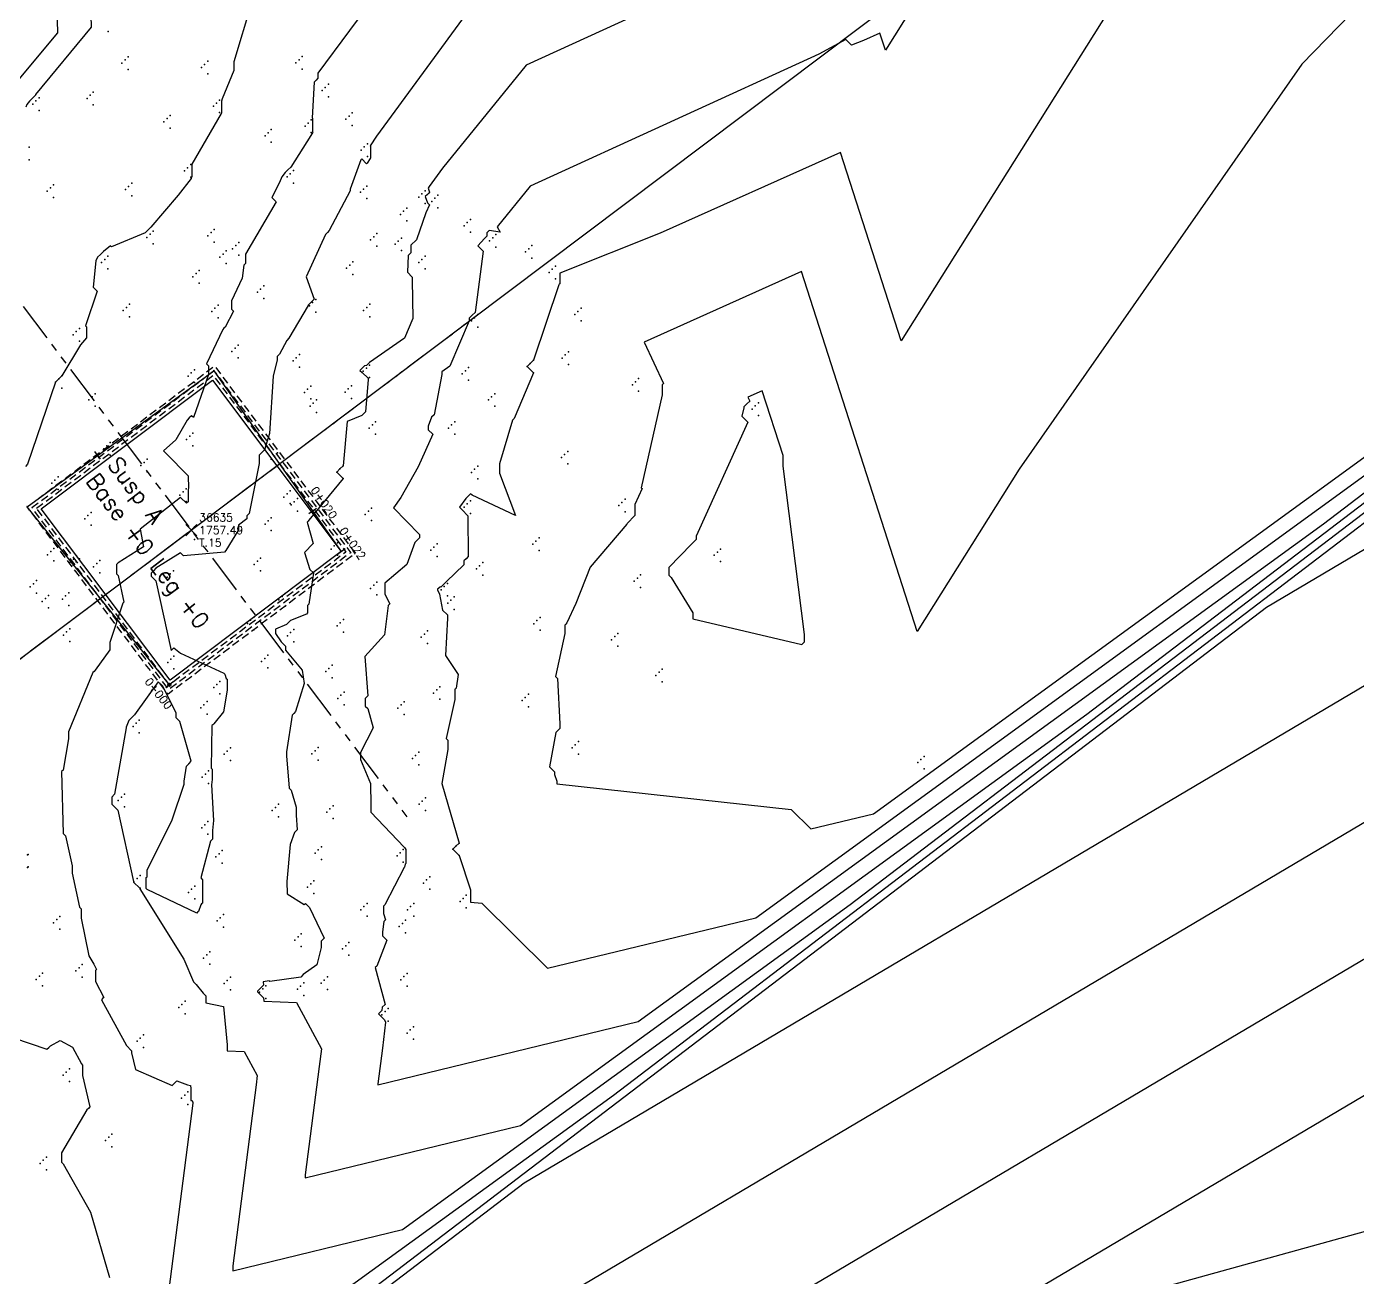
# Model space of a CAD drawing. Header units: metres. Extents: x 419582 to 423558, y 4805372 to 4807539.
# Drawn here: x 422726.98 to 422769.22, y 4807176.81 to 4807216.51 of the extents above; entities that cross this region are included whole.
import ezdxf

# ---------------------------------------------------------------- set-up
doc = ezdxf.new("R2010")
doc.units = ezdxf.units.M
doc.linetypes.add('HIDDEN', pattern=[0.375, 0.25, -0.125])
doc.linetypes.add('PHANTOM', pattern=[2.5, 1.25, -0.25, 0.25, -0.25, 0.25, -0.25])
for name, color, linetype in [('_pieds', 253, 'HIDDEN'), ('C-ROAD-CNTR-N', 92, 'Continuous'), ('C-ROAD-STAN', 11, 'Continuous'), ('C-ROAD-STAN-MAJR', 11, 'Continuous'), ('C-ROAD-STAN-MINR', 11, 'Continuous'), ('C-TINN', 4, 'Continuous'), ('C-TINN-BNDY', 110, 'Continuous'), ('C-TOPO-MAJR', 9, 'Continuous'), ('C-TOPO-MINR', 8, 'Continuous'), ('LS', 7, 'Continuous'), ('V-NODE', 1, 'Continuous'), ('V-NODE-TEXT', 11, 'Continuous')]:
    doc.layers.add(name, color=color, linetype=linetype)
doc.styles.get("Standard").update_dxf_attribs({"font": 'simplex.shx'})

# ---------------------------------------------------------------- blocks, each defined once
blk = doc.blocks.new('Susp A +0 +0')
at = {"linetype": 'PHANTOM', "flags": 128}
for points in [[(0, -11.38231219537556), (0, 11.38231219444424)], [(-11.38231219508452, 0), (11.38231219508452, 0)]]:
    blk.add_lwpolyline(points, dxfattribs=at)
at = {"flags": 128}
blk.add_lwpolyline([(-3.399999999965075, -3.400000000372529), (-3.399999999965075, 3.399999999441206), (3.400000000023283, 3.399999999441206), (3.400000000023283, -3.400000000372529)], close=True, dxfattribs=at)
at = {"layer": 'LS', "insert": (-3.273187459330074, -0.3826382020488381), "char_height": 0.5157699281218149, "width": 9.13591657892082, "attachment_point": 1}
blk.add_mtext('Susp A\\PBase +0 Leg +0', dxfattribs=at)
blk = doc.blocks.new('*U67')
at = {"color": 0, "linetype": 'ByBlock', "lineweight": -2, "transparency": 16777216}
for p, q in [((-0.7071067811865476, -0.7071067811865476), (0.7071067811865476, 0.7071067811865476)), ((-0.7071067811865476, 0.7071067811865476), (0.7071067811865476, -0.7071067811865476))]:
    blk.add_line(p, q, dxfattribs=at)
blk = doc.blocks.new('AeccTickTriangle')
at = {"color": 0, "linetype": 'ByBlock', "lineweight": -2}
blk.add_lwpolyline([(3.05311331771918e-16, 0.6666666666666667), (-0.5773502691896256, -0.333333333333333), (0.5773502691896257, -0.3333333333333335)], close=True, dxfattribs=at)
at = {"color": 0, "linetype": 'ByBlock', "lineweight": -2, "const_width": 0.0625}
blk.add_lwpolyline([(-0.03125, 0, 1), (0.03125, 0, 1)], format="xyb", close=True, dxfattribs=at)
blk = doc.blocks.new('AeccTickLine')
blk.add_line((0, -0.5), (0, 0.5))

msp = doc.modelspace()

# ---------------------------------------------------------------- linework, layer by layer
at = {"color": 31, "lineweight": 30, "true_color": 0xffbd7a, "elevation": 1718.013}
msp.add_lwpolyline([(423449.834, 4807399.592), (423130.593, 4807500.114), (421950.92, 4806612.998), (421795.045, 4806430.988), (421305.015, 4806147.038), (421305.015, 4806147.038), (420630.083, 4805770.97), (419765.157, 4805549.54), (419617.356, 4805580.088)], dxfattribs=at)
at = {"layer": '_pieds', "elevation": 1757.49, "flags": 128}
for points in [[(422727.0022437987, 4807201.267165495), (422732.9471654926, 4807205.737756203), (422737.417756202, 4807199.792834506), (422731.4728345082, 4807195.322243799)], [(422727.1512070769, 4807201.246079525), (422732.9260795231, 4807205.588792925), (422737.2687929239, 4807199.813920476), (422731.4939204777, 4807195.471207078)], [(422727.300170355, 4807201.224993555), (422732.9049935536, 4807205.439829647), (422737.1198296458, 4807199.835006447), (422731.5150064472, 4807195.620170356)]]:
    msp.add_lwpolyline(points, close=True, dxfattribs=at)
at = {"layer": 'C-ROAD-CNTR-N', "color": 92, "linetype": 'Continuous', "lineweight": -3, "flags": 128}
msp.add_lwpolyline([(422731.5150064472, 4807195.620170356), (422727.0022437987, 4807201.267165495), (422732.9260795231, 4807205.588792925), (422736.9708663677, 4807199.856092417)], dxfattribs=at)
at = {"layer": 'C-ROAD-STAN', "color": 11, "linetype": 'Continuous', "lineweight": -3}
msp.add_circle((422731.5150064472, 4807195.620170356), 0.05, dxfattribs=at)
at = {"layer": 'C-TINN', "color": 4, "linetype": 'Continuous', "lineweight": -3}
for p in [(422729.57, 4807216.35, 1755.32), (422730.01, 4807215.35, 1755.43), (422730.11, 4807215.45, 1755.43), (422730.21, 4807215.55, 1755.43), (422732.63, 4807215.31, 1755.75), (422732.73, 4807215.41, 1755.75), (422735.53, 4807215.36, 1756.59), (422735.63, 4807215.46, 1756.59), (422735.73, 4807215.56, 1756.59), (422730.21, 4807215.15, 1755.43), (422732.53, 4807215.21, 1755.75), (422732.73, 4807215.01, 1755.75), (422735.73, 4807215.16, 1756.59), (422736.36, 4807214.48, 1757.27), (422736.46, 4807214.58, 1757.27), (422736.56, 4807214.68, 1757.27), (422727.18, 4807214.05, 1755.23), (422727.28, 4807214.15, 1755.23), (422727.38, 4807214.25, 1755.23), (422728.9, 4807214.23, 1755.49), (422729, 4807214.33, 1755.49), (422729.1, 4807214.43, 1755.49), (422733.01, 4807214.08, 1755.98), (422733.11, 4807214.18, 1755.98), (422736.56, 4807214.28, 1757.27), (422727.38, 4807213.85, 1755.23), (422729.1, 4807214.03, 1755.49), (422731.54, 4807213.69, 1755.86), (422732.91, 4807213.98, 1755.98), (422733.11, 4807213.78, 1755.98), (422737.22, 4807213.67, 1757.54), (422737.32, 4807213.77, 1757.54), (422731.34, 4807213.49, 1755.86), (422731.44, 4807213.59, 1755.86), (422731.54, 4807213.29, 1755.86), (422734.75, 4807213.24, 1756.57), (422735.82, 4807213.35, 1756.98), (422735.92, 4807213.45, 1756.98), (422736.02, 4807213.55, 1756.98), (422737.12, 4807213.57, 1757.54), (422737.32, 4807213.37, 1757.54), (422734.55, 4807213.04, 1756.57), (422734.65, 4807213.14, 1756.57), (422734.75, 4807212.84, 1756.57), (422736.02, 4807213.15, 1756.98), (422737.8, 4807212.79, 1757.95), (422727.06, 4807212.68, 1755.31), (422737.6, 4807212.59, 1757.95), (422737.7, 4807212.69, 1757.95), (422737.8, 4807212.39, 1757.95), (422727.06, 4807212.28, 1755.31), (422731.99, 4807211.93, 1755.99), (422732.09, 4807212.03, 1755.99), (422732.19, 4807212.13, 1755.99), (422735.45, 4807211.94, 1757.06), (422730.32, 4807211.54, 1755.84), (422732.19, 4807211.73, 1755.99), (422735.25, 4807211.74, 1757.06), (422735.35, 4807211.84, 1757.06), (422735.45, 4807211.54, 1757.06), (422727.64, 4807211.29, 1755.66), (422727.74, 4807211.39, 1755.66), (422727.84, 4807211.49, 1755.66), (422727.84, 4807211.09, 1755.66), (422730.12, 4807211.34, 1755.84), (422730.22, 4807211.44, 1755.84), (422730.32, 4807211.14, 1755.84), (422737.58, 4807211.25, 1758.17), (422737.68, 4807211.35, 1758.17), (422737.78, 4807211.45, 1758.17), (422739.43, 4807211.1, 1758.91), (422739.53, 4807211.2, 1758.91), (422739.63, 4807211.3, 1758.91), (422740.04, 4807211.16, 1759.17), (422737.78, 4807211.05, 1758.17), (422739.05, 4807210.75, 1758.73), (422739.63, 4807210.9, 1758.91), (422739.84, 4807210.96, 1759.17), (422739.94, 4807211.06, 1759.17), (422740.04, 4807210.76, 1759.17), (422738.85, 4807210.55, 1758.73), (422738.95, 4807210.65, 1758.73), (422739.05, 4807210.35, 1758.73), (422740.97, 4807210.29, 1759.54), (422741.07, 4807210.39, 1759.54), (422730.8, 4807209.82, 1756.02), (422730.9, 4807209.92, 1756.02), (422731, 4807210.02, 1756.02), (422732.74, 4807209.87, 1756.48), (422732.84, 4807209.97, 1756.48), (422732.94, 4807210.07, 1756.48), (422738, 4807209.84, 1758.7), (422738.1, 4807209.94, 1758.7), (422740.87, 4807210.19, 1759.54), (422741.07, 4807209.99, 1759.54), (422741.78, 4807209.81, 1760.17), (422741.88, 4807209.91, 1760.17), (422731, 4807209.62, 1756.02), (422732.94, 4807209.67, 1756.48), (422733.32, 4807209.39, 1756.64), (422733.52, 4807209.46, 1756.87), (422733.62, 4807209.56, 1756.87), (422733.72, 4807209.66, 1756.87), (422737.9, 4807209.74, 1758.7), (422738.1, 4807209.54, 1758.7), (422738.68, 4807209.6, 1758.85), (422738.78, 4807209.7, 1758.85), (422738.88, 4807209.8, 1758.85), (422738.88, 4807209.4, 1758.85), (422741.68, 4807209.71, 1760.17), (422741.88, 4807209.51, 1760.17), (422742.92, 4807209.46, 1760.49), (422743.02, 4807209.56, 1760.49), (422729.36, 4807209.02, 1756.03), (422729.46, 4807209.12, 1756.03), (422729.56, 4807209.22, 1756.03), (422733.12, 4807209.19, 1756.64), (422733.22, 4807209.29, 1756.64), (422733.32, 4807208.99, 1756.64), (422733.72, 4807209.26, 1756.87), (422737.34, 4807209.04, 1758.62), (422739.43, 4807209.02, 1759.23), (422739.53, 4807209.12, 1759.23), (422739.63, 4807209.22, 1759.23), (422742.82, 4807209.36, 1760.49), (422743.02, 4807209.16, 1760.49), (422729.56, 4807208.82, 1756.03), (422732.26, 4807208.57, 1756.47), (422732.36, 4807208.67, 1756.47), (422732.46, 4807208.77, 1756.47), (422737.14, 4807208.84, 1758.62), (422737.24, 4807208.94, 1758.62), (422737.34, 4807208.64, 1758.62), (422739.63, 4807208.82, 1759.23), (422743.57, 4807208.71, 1760.92), (422743.67, 4807208.81, 1760.92), (422743.77, 4807208.91, 1760.92), (422732.46, 4807208.37, 1756.47), (422734.41, 4807208.18, 1757.35), (422734.51, 4807208.28, 1757.35), (422743.77, 4807208.51, 1760.92), (422730.25, 4807207.7, 1756.31), (422734.31, 4807208.08, 1757.35), (422734.51, 4807207.88, 1757.35), (422736.06, 4807207.75, 1758.02), (422736.16, 4807207.85, 1758.02), (422737.88, 4807207.7, 1758.24), (422730.05, 4807207.5, 1756.31), (422730.15, 4807207.6, 1756.31), (422730.25, 4807207.3, 1756.31), (422732.86, 4807207.47, 1756.82), (422732.96, 4807207.57, 1756.82), (422733.06, 4807207.67, 1756.82), (422735.96, 4807207.65, 1758.02), (422736.16, 4807207.45, 1758.02), (422737.68, 4807207.5, 1758.24), (422737.78, 4807207.6, 1758.24), (422737.88, 4807207.3, 1758.24), (422741.3, 4807207.37, 1760.04), (422744.38, 4807207.37, 1761.39), (422744.48, 4807207.47, 1761.39), (422744.58, 4807207.57, 1761.39), (422728.66, 4807206.93, 1755.95), (422733.06, 4807207.27, 1756.82), (422741.1, 4807207.17, 1760.04), (422741.2, 4807207.27, 1760.04), (422741.3, 4807206.97, 1760.04), (422744.58, 4807207.17, 1761.39), (422728.46, 4807206.73, 1755.95), (422728.56, 4807206.83, 1755.95), (422728.66, 4807206.53, 1755.95), (422733.5, 4807206.2, 1757.34), (422733.6, 4807206.3, 1757.34), (422733.7, 4807206.4, 1757.34), (422735.64, 4807206.1, 1758.27), (422744.08, 4807206.09, 1761.5), (422744.18, 4807206.19, 1761.5), (422732.31, 4807205.62, 1756.84), (422733.7, 4807206, 1757.34), (422735.44, 4807205.9, 1758.27), (422735.54, 4807206, 1758.27), (422735.64, 4807205.7, 1758.27), (422737.77, 4807205.67, 1759.04), (422737.87, 4807205.77, 1759.04), (422740.91, 4807205.59, 1760.27), (422741.01, 4807205.69, 1760.27), (422742.87, 4807205.72, 1761), (422742.97, 4807205.82, 1761), (422743.07, 4807205.92, 1761), (422743.98, 4807205.99, 1761.5), (422744.18, 4807205.79, 1761.5), (422727.9, 4807205.23, 1756), (422728, 4807205.33, 1756), (422728.1, 4807205.43, 1756), (422732.11, 4807205.42, 1756.84), (422732.21, 4807205.52, 1756.84), (422732.31, 4807205.22, 1756.84), (422737.67, 4807205.57, 1759.04), (422737.87, 4807205.37, 1759.04), (422740.81, 4807205.49, 1760.27), (422741.01, 4807205.29, 1760.27), (422743.07, 4807205.52, 1761), (422746.31, 4807205.24, 1761.71), (422746.41, 4807205.34, 1761.71), (422728.1, 4807205.03, 1756), (422729.06, 4807204.76, 1756.64), (422729.16, 4807204.86, 1756.64), (422735.8, 4807204.9, 1758.59), (422735.9, 4807205, 1758.59), (422736, 4807205.1, 1758.59), (422737.09, 4807204.91, 1758.56), (422737.19, 4807205.01, 1758.56), (422737.29, 4807205.11, 1758.56), (422741.74, 4807204.76, 1760.78), (422741.84, 4807204.86, 1760.78), (422746.21, 4807205.14, 1761.71), (422746.41, 4807204.94, 1761.71), (422728.96, 4807204.66, 1756.64), (422729.16, 4807204.46, 1756.64), (422735.98, 4807204.46, 1758.56), (422736, 4807204.7, 1758.59), (422736.08, 4807204.56, 1758.56), (422736.18, 4807204.66, 1758.56), (422737.29, 4807204.71, 1758.56), (422741.64, 4807204.66, 1760.78), (422741.84, 4807204.46, 1760.78), (422750.01, 4807204.37, 1763.1), (422750.11, 4807204.47, 1763.1), (422750.21, 4807204.57, 1763.1), (422736.18, 4807204.26, 1758.56), (422738.06, 4807203.97, 1759.32), (422740.57, 4807203.97, 1760.26), (422750.21, 4807204.17, 1763.1), (422732.16, 4807203.51, 1757.07), (422732.26, 4807203.61, 1757.07), (422737.86, 4807203.77, 1759.32), (422737.96, 4807203.87, 1759.32), (422738.06, 4807203.57, 1759.32), (422740.37, 4807203.77, 1760.26), (422740.47, 4807203.87, 1760.26), (422740.57, 4807203.57, 1760.26), (422729.43, 4807203.11, 1756.57), (422729.53, 4807203.21, 1756.57), (422729.63, 4807203.31, 1756.57), (422732.06, 4807203.41, 1757.07), (422732.26, 4807203.21, 1757.07), (422729.63, 4807202.91, 1756.57), (422730.71, 4807202.68, 1756.95), (422730.81, 4807202.78, 1756.95), (422734.75, 4807202.78, 1758.17), (422734.85, 4807202.88, 1758.17), (422734.95, 4807202.98, 1758.17), (422743.96, 4807202.83, 1761.6), (422744.06, 4807202.93, 1761.6), (422744.16, 4807203.03, 1761.6), (422744.16, 4807202.63, 1761.6), (422727.98, 4807202.22, 1756.2), (422730.61, 4807202.58, 1756.95), (422730.81, 4807202.38, 1756.95), (422734.95, 4807202.58, 1758.17), (422736.83, 4807202.37, 1759), (422736.93, 4807202.47, 1759), (422737.03, 4807202.57, 1759), (422741.1, 4807202.36, 1760.79), (422741.2, 4807202.46, 1760.79), (422741.3, 4807202.56, 1760.79), (422727.78, 4807202.02, 1756.2), (422727.88, 4807202.12, 1756.2), (422727.98, 4807201.82, 1756.2), (422732.05, 4807201.84, 1756.97), (422737.03, 4807202.17, 1759), (422741.3, 4807202.16, 1760.79), (422731.85, 4807201.64, 1756.97), (422731.95, 4807201.74, 1756.97), (422732.05, 4807201.44, 1756.97), (422735.15, 4807201.58, 1758.55), (422735.25, 4807201.68, 1758.55), (422735.35, 4807201.78, 1758.55), (422735.35, 4807201.38, 1758.55), (422735.48, 4807201.43, 1758.88), (422735.58, 4807201.53, 1758.88), (422740.97, 4807201.36, 1761.07), (422741.07, 4807201.46, 1761.07), (422745.88, 4807201.41, 1761.84), (422745.98, 4807201.51, 1761.84), (422728.93, 4807200.99, 1756.5), (422729.03, 4807201.09, 1756.5), (422735.38, 4807201.33, 1758.88), (422735.58, 4807201.13, 1758.88), (422737.73, 4807201.03, 1759.67), (422737.83, 4807201.13, 1759.67), (422737.93, 4807201.23, 1759.67), (422740.87, 4807201.26, 1761.07), (422741.07, 4807201.06, 1761.07), (422745.78, 4807201.31, 1761.84), (422745.98, 4807201.11, 1761.84), (422728.83, 4807200.89, 1756.5), (422729.03, 4807200.69, 1756.5), (422732.21, 4807200.53, 1757.49), (422732.31, 4807200.63, 1757.49), (422734.55, 4807200.72, 1758.31), (422734.65, 4807200.82, 1758.31), (422734.75, 4807200.92, 1758.31), (422734.75, 4807200.52, 1758.31), (422737.93, 4807200.83, 1759.67), (422732.11, 4807200.43, 1757.49), (422732.31, 4807200.23, 1757.49), (422736.85, 4807200.13, 1759.3), (422743.15, 4807200.18, 1761.13), (422743.25, 4807200.28, 1761.13), (422727.65, 4807199.75, 1756.32), (422727.75, 4807199.85, 1756.32), (422727.85, 4807199.95, 1756.32), (422728.57, 4807199.71, 1756.36), (422736.65, 4807199.93, 1759.3), (422736.75, 4807200.03, 1759.3), (422736.85, 4807199.73, 1759.3), (422739.81, 4807199.89, 1760.12), (422739.91, 4807199.99, 1760.12), (422740.01, 4807200.09, 1760.12), (422740.01, 4807199.69, 1760.12), (422743.05, 4807200.08, 1761.13), (422743.25, 4807199.88, 1761.13), (422748.81, 4807199.73, 1763.4), (422748.91, 4807199.83, 1763.4), (422749.01, 4807199.93, 1763.4), (422727.85, 4807199.55, 1756.32), (422728.37, 4807199.51, 1756.36), (422728.46, 4807199.42, 1756.37), (422728.47, 4807199.61, 1756.36), (422728.56, 4807199.52, 1756.37), (422728.57, 4807199.31, 1756.36), (422728.66, 4807199.62, 1756.37), (422729.11, 4807199.37, 1756.52), (422729.21, 4807199.47, 1756.52), (422729.31, 4807199.57, 1756.52), (422734.21, 4807199.44, 1758.51), (422734.31, 4807199.54, 1758.51), (422734.41, 4807199.64, 1758.51), (422741.26, 4807199.3, 1761.41), (422741.36, 4807199.4, 1761.41), (422741.46, 4807199.5, 1761.41), (422749.01, 4807199.53, 1763.4), (422727.2, 4807198.83, 1756.25), (422727.3, 4807198.93, 1756.25), (422728.66, 4807199.22, 1756.37), (422729.31, 4807199.17, 1756.52), (422731.44, 4807199.04, 1758.46), (422731.54, 4807199.14, 1758.46), (422731.64, 4807199.24, 1758.46), (422731.64, 4807198.84, 1758.46), (422734.41, 4807199.24, 1758.51), (422738.1, 4807198.88, 1759.85), (422740.34, 4807198.84, 1761.07), (422741.46, 4807199.1, 1761.41), (422746.27, 4807198.91, 1762.75), (422746.37, 4807199.01, 1762.75), (422746.47, 4807199.11, 1762.75), (422727.1, 4807198.73, 1756.25), (422727.3, 4807198.53, 1756.25), (422727.68, 4807198.46, 1756.29), (422728.22, 4807198.44, 1756.29), (422728.32, 4807198.54, 1756.29), (422735.09, 4807198.42, 1758.65), (422735.19, 4807198.52, 1758.65), (422737.9, 4807198.68, 1759.85), (422738, 4807198.78, 1759.85), (422738.1, 4807198.48, 1759.85), (422740.14, 4807198.64, 1761.07), (422740.24, 4807198.74, 1761.07), (422740.34, 4807198.44, 1761.07), (422740.55, 4807198.41, 1761.19), (422746.47, 4807198.71, 1762.75), (422727.48, 4807198.26, 1756.29), (422727.58, 4807198.36, 1756.29), (422727.68, 4807198.06, 1756.29), (422728.12, 4807198.34, 1756.29), (422728.32, 4807198.14, 1756.29), (422734.99, 4807198.32, 1758.65), (422735.19, 4807198.12, 1758.65), (422740.35, 4807198.21, 1761.19), (422740.45, 4807198.31, 1761.19), (422740.55, 4807198.01, 1761.19), (422733.99, 4807197.57, 1758.61), (422734.09, 4807197.67, 1758.61), (422734.19, 4807197.77, 1758.61), (422736.94, 4807197.59, 1759.51), (422737.04, 4807197.69, 1759.51), (422743.08, 4807197.56, 1761.54), (422743.18, 4807197.66, 1761.54), (422743.28, 4807197.76, 1761.54), (422728.15, 4807197.2, 1756.35), (422728.25, 4807197.3, 1756.35), (422728.35, 4807197.4, 1756.35), (422734.19, 4807197.37, 1758.61), (422735.26, 4807197.18, 1759.21), (422735.36, 4807197.28, 1759.21), (422735.46, 4807197.38, 1759.21), (422736.84, 4807197.49, 1759.51), (422737.04, 4807197.29, 1759.51), (422739.61, 4807197.23, 1760.44), (422739.71, 4807197.33, 1760.44), (422743.28, 4807197.36, 1761.54), (422745.65, 4807197.15, 1762.87), (422745.75, 4807197.25, 1762.87), (422728.35, 4807197, 1756.35), (422735.46, 4807196.98, 1759.21), (422739.51, 4807197.13, 1760.44), (422739.71, 4807196.93, 1760.44), (422745.55, 4807197.05, 1762.87), (422745.75, 4807196.85, 1762.87), (422731.46, 4807196.33, 1757.94), (422731.56, 4807196.43, 1757.94), (422731.66, 4807196.53, 1757.94), (422734.44, 4807196.36, 1758.56), (422734.54, 4807196.46, 1758.56), (422734.64, 4807196.56, 1758.56), (422731.66, 4807196.13, 1757.94), (422734.64, 4807196.16, 1758.56), (422736.48, 4807196.04, 1759.3), (422736.58, 4807196.14, 1759.3), (422736.68, 4807196.24, 1759.3), (422746.96, 4807195.92, 1762.56), (422747.06, 4807196.02, 1762.56), (422747.16, 4807196.12, 1762.56), (422732.92, 4807195.53, 1757.9), (422733.02, 4807195.63, 1757.9), (422733.12, 4807195.73, 1757.9), (422736.68, 4807195.84, 1759.3), (422740, 4807195.46, 1760.87), (422740.1, 4807195.56, 1760.87), (422747.16, 4807195.72, 1762.56), (422732.71, 4807195.09, 1757.92), (422733.12, 4807195.33, 1757.9), (422736.86, 4807195.19, 1759.41), (422736.96, 4807195.29, 1759.41), (422737.06, 4807195.39, 1759.41), (422738.97, 4807195.08, 1760.91), (422739.9, 4807195.36, 1760.87), (422740.1, 4807195.16, 1760.87), (422742.71, 4807195.12, 1761.58), (422742.81, 4807195.22, 1761.58), (422742.91, 4807195.32, 1761.58), (422732.51, 4807194.89, 1757.92), (422732.61, 4807194.99, 1757.92), (422732.71, 4807194.69, 1757.92), (422737.06, 4807194.99, 1759.41), (422738.77, 4807194.88, 1760.91), (422738.87, 4807194.98, 1760.91), (422738.97, 4807194.68, 1760.91), (422742.91, 4807194.92, 1761.58), (422730.36, 4807194.3, 1758.12), (422730.46, 4807194.4, 1758.12), (422730.56, 4807194.5, 1758.12), (422730.56, 4807194.1, 1758.12), (422744.5, 4807193.82, 1762.25), (422733.25, 4807193.42, 1758.2), (422733.35, 4807193.52, 1758.2), (422733.45, 4807193.62, 1758.2), (422736.04, 4807193.43, 1759.36), (422736.14, 4807193.53, 1759.36), (422736.24, 4807193.63, 1759.36), (422739.33, 4807193.38, 1760.79), (422739.43, 4807193.48, 1760.79), (422744.3, 4807193.62, 1762.25), (422744.4, 4807193.72, 1762.25), (422744.5, 4807193.42, 1762.25), (422755.47, 4807193.35, 1762.43), (422733.45, 4807193.22, 1758.2), (422736.24, 4807193.23, 1759.36), (422739.23, 4807193.28, 1760.79), (422739.43, 4807193.08, 1760.79), (422755.27, 4807193.15, 1762.43), (422755.37, 4807193.25, 1762.43), (422755.47, 4807192.95, 1762.43), (422732.56, 4807192.69, 1757.96), (422732.66, 4807192.79, 1757.96), (422732.76, 4807192.89, 1757.96), (422732.76, 4807192.49, 1757.96), (422730.09, 4807192.15, 1758.13), (422729.89, 4807191.95, 1758.13), (422729.99, 4807192.05, 1758.13), (422730.09, 4807191.75, 1758.13), (422734.88, 4807191.73, 1758.83), (422734.98, 4807191.83, 1758.83), (422736.61, 4807191.68, 1759.3), (422736.71, 4807191.78, 1759.3), (422739.44, 4807191.83, 1760.89), (422739.54, 4807191.93, 1760.89), (422739.64, 4807192.03, 1760.89), (422732.74, 4807191.28, 1757.92), (422734.78, 4807191.63, 1758.83), (422734.98, 4807191.43, 1758.83), (422736.51, 4807191.58, 1759.3), (422736.71, 4807191.38, 1759.3), (422739.64, 4807191.63, 1760.89), (422732.54, 4807191.08, 1757.92), (422732.64, 4807191.18, 1757.92), (422732.74, 4807190.88, 1757.92), (422736.24, 4807190.38, 1759.22), (422736.34, 4807190.48, 1759.22), (422738.94, 4807190.39, 1759.95), (422740.51, 4807190.4, 1761), (422740.61, 4807190.5, 1761), (422740.71, 4807190.6, 1761), (422727.01, 4807190.22, 1756.28), (422727.03, 4807190.24, 1756.28), (422732.99, 4807190.16, 1758.18), (422733.09, 4807190.26, 1758.18), (422733.19, 4807190.36, 1758.18), (422733.19, 4807189.96, 1758.18), (422736.14, 4807190.28, 1759.22), (422736.34, 4807190.08, 1759.22), (422738.74, 4807190.19, 1759.95), (422738.84, 4807190.29, 1759.95), (422738.94, 4807189.99, 1759.95), (422740.71, 4807190.2, 1761), (422727.01, 4807189.82, 1756.28), (422727.03, 4807189.84, 1756.28), (422730.59, 4807189.57, 1758.01), (422730.39, 4807189.37, 1758.01), (422730.49, 4807189.47, 1758.01), (422730.59, 4807189.17, 1758.01), (422732.22, 4807189.13, 1757.93), (422732.32, 4807189.23, 1757.93), (422735.9, 4807189.2, 1759.26), (422736, 4807189.3, 1759.26), (422736.1, 4807189.4, 1759.26), (422739.58, 4807189.33, 1760.46), (422739.68, 4807189.43, 1760.46), (422739.78, 4807189.53, 1760.46), (422739.78, 4807189.13, 1760.46), (422732.12, 4807189.03, 1757.93), (422732.32, 4807188.83, 1757.93), (422736.1, 4807189, 1759.26), (422740.74, 4807188.74, 1760.95), (422740.84, 4807188.84, 1760.95), (422740.94, 4807188.94, 1760.95), (422728.04, 4807188.27, 1756.64), (422733.23, 4807188.33, 1758.19), (422737.59, 4807188.48, 1759.74), (422737.69, 4807188.58, 1759.74), (422737.79, 4807188.68, 1759.74), (422737.79, 4807188.28, 1759.74), (422739.07, 4807188.48, 1760.38), (422739.17, 4807188.58, 1760.38), (422739.27, 4807188.68, 1760.38), (422739.27, 4807188.28, 1760.38), (422740.94, 4807188.54, 1760.95), (422727.84, 4807188.07, 1756.64), (422727.94, 4807188.17, 1756.64), (422728.04, 4807187.87, 1756.64), (422733.03, 4807188.13, 1758.19), (422733.13, 4807188.23, 1758.19), (422733.23, 4807187.93, 1758.19), (422738.81, 4807187.95, 1760.24), (422738.91, 4807188.05, 1760.24), (422739.01, 4807188.15, 1760.24), (422735.5, 4807187.52, 1758.52), (422735.6, 4807187.62, 1758.52), (422735.7, 4807187.72, 1758.52), (422737.21, 4807187.44, 1759.51), (422739.01, 4807187.75, 1760.24), (422732.7, 4807187.05, 1758.22), (422732.8, 4807187.15, 1758.22), (422735.7, 4807187.32, 1758.52), (422737.01, 4807187.24, 1759.51), (422737.11, 4807187.34, 1759.51), (422737.21, 4807187.04, 1759.51), (422728.65, 4807186.64, 1756.87), (422728.75, 4807186.74, 1756.87), (422732.6, 4807186.95, 1758.22), (422732.8, 4807186.75, 1758.22), (422727.29, 4807186.27, 1756.52), (422727.39, 4807186.37, 1756.52), (422727.49, 4807186.47, 1756.52), (422728.55, 4807186.54, 1756.87), (422728.75, 4807186.34, 1756.87), (422733.35, 4807186.24, 1758.21), (422733.45, 4807186.34, 1758.21), (422735.78, 4807186.16, 1759.14), (422736.43, 4807186.25, 1759.32), (422736.53, 4807186.35, 1759.32), (422738.86, 4807186.26, 1760.48), (422738.96, 4807186.36, 1760.48), (422739.06, 4807186.46, 1760.48), (422727.49, 4807186.07, 1756.52), (422733.25, 4807186.14, 1758.21), (422733.45, 4807185.94, 1758.21), (422734.38, 4807185.87, 1759.06), (422734.48, 4807185.97, 1759.06), (422734.58, 4807186.07, 1759.06), (422735.58, 4807185.96, 1759.14), (422735.68, 4807186.06, 1759.14), (422735.78, 4807185.76, 1759.14), (422736.33, 4807186.15, 1759.32), (422736.53, 4807185.95, 1759.32), (422739.06, 4807186.06, 1760.48), (422731.81, 4807185.38, 1757.82), (422731.91, 4807185.48, 1757.82), (422732.01, 4807185.58, 1757.82), (422734.58, 4807185.67, 1759.06), (422738.46, 4807185.35, 1760.04), (422732.01, 4807185.18, 1757.82), (422738.26, 4807185.15, 1760.04), (422738.36, 4807185.25, 1760.04), (422738.46, 4807184.95, 1760.04), (422730.69, 4807184.51, 1757.24), (422739.06, 4807184.57, 1760.49), (422739.16, 4807184.67, 1760.49), (422739.26, 4807184.77, 1760.49), (422730.49, 4807184.31, 1757.24), (422730.59, 4807184.41, 1757.24), (422730.69, 4807184.11, 1757.24), (422739.26, 4807184.37, 1760.49), (422728.14, 4807183.23, 1755.73), (422728.24, 4807183.33, 1755.73), (422728.34, 4807183.43, 1755.73), (422728.34, 4807183.03, 1755.73), (422731.9, 4807182.5, 1756.92), (422732, 4807182.6, 1756.92), (422732.1, 4807182.7, 1756.92), (422732.1, 4807182.3, 1756.92), (422729.49, 4807181.16, 1756.29), (422729.59, 4807181.26, 1756.29), (422729.69, 4807181.36, 1756.29), (422729.69, 4807180.96, 1756.29), (422727.41, 4807180.43, 1755.9), (422727.51, 4807180.53, 1755.9), (422727.61, 4807180.63, 1755.9), (422727.61, 4807180.23, 1755.9)]:
    msp.add_point(p, dxfattribs=at)
at = {"layer": 'C-TINN-BNDY', "color": 110, "linetype": 'Continuous', "lineweight": -3, "flags": 128}
msp.add_lwpolyline([(423470.52, 4807372.34), (422724.87, 4807165.92), (422697.08, 4807146.67)], dxfattribs=at)
at = {"layer": 'C-TOPO-MAJR', "color": 9, "linetype": 'Continuous', "lineweight": -3, "flags": 128}
for points, elevation in [([(422730.5805555555, 4807170.513425926), (422742.7762433863, 4807179.811111111), (422848.129755088, 4807242.16309762)], 1755), ([(422755.391, 4807217.589), (422754.2405928854, 4807215.757865612), (422754.065625, 4807216.3015625), (422753.545033557, 4807216.068590604), (422753.1684313726, 4807215.918235294), (422752.9880392157, 4807216.098627451), (422752.1306779661, 4807215.639322034), (422742.9613875598, 4807211.44145933), (422741.9137878788, 4807210.153939393), (422742.0142105263, 4807209.988105263), (422741.6614285714, 4807210.039523809), (422741.5884126984, 4807209.966507936), (422741.5884126984, 4807209.858571428), (422741.5153968254, 4807209.785555555), (422741.3092553191, 4807209.549042554), (422741.4730851064, 4807209.385212766), (422741.2175308642, 4807207.441604938), (422741.1224691358, 4807207.34654321), (422741.0274074074, 4807207.251481482), (422741.0284444444, 4807207.172888889), (422740.4202955665, 4807205.730738916), (422740.1646341463, 4807205.551463415), (422740.1646341463, 4807205.463658537), (422739.9159016393, 4807204.189672131), (422739.8372131148, 4807204.110983606), (422739.7310638298, 4807203.825319149), (422739.7310638298, 4807203.714680851), (422739.8757446809, 4807203.57), (422739.4066101695, 4807202.538813559), (422738.8640178571, 4807201.562946429), (422738.623, 4807201.237071428), (422739.4553333333, 4807200.394), (422739.4553333333, 4807200.287333333), (422739.382, 4807200.214000001), (422739.3086666667, 4807200.140666666), (422739.05, 4807199.441111111), (422738.3508196721, 4807198.850491803), (422738.3508196721, 4807198.499672132), (422738.5093220339, 4807198.187627119), (422738.483898305, 4807198.16220339), (422738.4584745762, 4807198.136779661), (422738.3413978494, 4807197.205698925), (422738.3413978494, 4807197.205698925), (422737.7155, 4807196.5165), (422737.8112666666, 4807195.268066666), (422737.7719333333, 4807195.228733334), (422737.7326, 4807195.1894), (422737.7326, 4807194.946733333), (422737.8112666666, 4807194.868066667), (422737.9877536232, 4807194.258913044), (422737.5781818182, 4807193.473356644), (422737.5781818182, 4807193.252377623), (422737.8938926174, 4807192.484697986), (422737.9118867925, 4807191.802012579), (422737.9118867925, 4807191.578113208), (422738.9665957447, 4807190.466595745), (422738.9772340425, 4807190.455957446), (422739.0147619048, 4807190.39047619), (422739.0223529412, 4807190.305686275), (422739.0223529412, 4807189.944901961), (422739.0125490196, 4807189.935098039), (422739.002745098, 4807189.925294118), (422738.978372093, 4807189.837674418), (422738.9667441861, 4807189.826046512), (422738.350625, 4807188.639375), (422738.31, 4807188.59875), (422738.31, 4807188.36125), (422738.3724, 4807188.1604), (422738.3204, 4807188.1084), (422738.2839726027, 4807187.782328768), (422738.2839726027, 4807187.650821918), (422738.4182191781, 4807187.516575342), (422738.0940206186, 4807186.696494846), (422738.0435051547, 4807186.645979381), (422738.3656603774, 4807185.47754717), (422738.2732075471, 4807185.38509434), (422738.2583333333, 4807185.288888888), (422738.1638888889, 4807185.194444445), (422738.1497777778, 4807185.177111112), (422738.3408888889, 4807184.986), (422738.3784615385, 4807184.916025641), (422738.2772549019, 4807184.085882353), (422738.131824, 4807182.95488), (422738.131824, 4807182.92352), (422746.3908791209, 4807184.93010989), (422768.15, 4807200.733333333), (422804.0951851852, 4807228.137037037)], 1760), ([(422728.9978571429, 4807217.618571429), (422729.0311764706, 4807216.492633053), (422727.2616954023, 4807214.359712644), (422727.2616954023, 4807214.333275862), (422727.1683045977, 4807214.239885058), (422727.0749137931, 4807214.146494253), (422726.9848484849, 4807214.034988345), (422726.9567647059, 4807213.952588235)], 1755)]:
    msp.add_lwpolyline(points, dxfattribs=dict(at, elevation=elevation))
at = {"layer": 'C-TOPO-MINR', "color": 8, "linetype": 'Continuous', "lineweight": -3, "flags": 128}
for points, elevation in [([(422755.6865313653, 4807174.45101107), (422882.1030217316, 4807249.268823732)], 1752), ([(422741.9291512915, 4807170.642523985), (422870.7785995171, 4807246.900248362)], 1753), ([(422728.1717712177, 4807166.834036901), (422859.4541773025, 4807244.531672991)], 1754), ([(422738.0944444445, 4807176.557407407), (422766.3370899471, 4807198.088888889), (422836.8053328734, 4807239.794522249)], 1756), ([(422741.0545454546, 4807217.071363636), (422738.087607362, 4807213.033435582), (422737.8918032787, 4807212.723196722), (422737.8953125, 4807212.712395834), (422737.8953125, 4807212.333229166), (422737.8901041666, 4807212.328020833), (422737.7954545455, 4807212.176363636), (422737.7727272727, 4807212.153636363), (422737.6181818182, 4807212.308181818), (422737.5954545455, 4807212.285454545), (422737.2537837838, 4807211.355675676), (422737.2537837838, 4807211.294414414), (422736.5888461539, 4807210.033589744), (422736.5285897436, 4807209.973333334), (422736.4683333333, 4807209.913076923), (422735.8560629921, 4807208.566614173), (422736.1107462686, 4807207.862835821), (422736.0137313433, 4807207.765820895), (422735.9167164179, 4807207.668805971), (422735.9167164179, 4807207.656865672), (422735.3083695652, 4807206.622391304), (422735.2377173913, 4807206.55173913), (422735.0058064516, 4807206.116129032), (422734.9348387097, 4807206.045161291), (422734.9348387097, 4807205.929032259), (422734.8088, 4807205.4192), (422734.6939759036, 4807203.598554217), (422734.5342727273, 4807203.077363636), (422734.4497272727, 4807202.992818181), (422734.3651818182, 4807202.908272727), (422734.3651818182, 4807202.846454546), (422734.3675, 4807202.646833333), (422734.0485074627, 4807201.055970149), (422733.9716417911, 4807200.979104477), (422733.9716417911, 4807200.886567164), (422733.7031707317, 4807200.685975609), (422733.7031707317, 4807200.534756098), (422733.31, 4807199.885), (422733.26, 4807199.835000001), (422731.9577319588, 4807199.709484536), (422731.8628865979, 4807199.804329897), (422731.0875257732, 4807199.318247423), (422731.0112371134, 4807199.241958763), (422730.9349484536, 4807199.165670103), (422730.9349484536, 4807199.070824742), (422731.0875257732, 4807198.918247422), (422731.5692307692, 4807196.708076923), (422731.6576923077, 4807196.796538462), (422731.8686567164, 4807196.623134329), (422733.2425352113, 4807195.98915493), (422733.2707042253, 4807195.960985916), (422733.32, 4807195.825454546), (422733.3503030303, 4807195.795151516), (422733.3503030303, 4807195.455757576), (422733.23, 4807194.76), (422732.9214285715, 4807194.384285714), (422732.8928571428, 4807194.355714286), (422732.8642857143, 4807194.327142857), (422732.8416666667, 4807192.978333333), (422732.875, 4807192.944999999), (422732.875, 4807192.611666666), (422732.8528735632, 4807192.45045977), (422732.9193406593, 4807191.310769231), (422732.8784615385, 4807190.996923077), (422732.8784615385, 4807190.72), (422732.8476923077, 4807190.689230769), (422732.8169230769, 4807190.658461538), (422732.5076, 4807189.4904), (422732.5636, 4807189.434400001), (422732.565, 4807188.987692308), (422732.565, 4807188.695384615), (422732.5380769231, 4807188.668461539), (422732.5111538462, 4807188.641538462), (422732.435862069, 4807188.424482759), (422732.411724138, 4807188.400344827), (422732.3875862069, 4807188.376206896), (422730.80625, 4807189.127499999), (422730.78125, 4807189.1525), (422730.78125, 4807189.5025), (422730.79375, 4807189.515000001), (422730.80625, 4807189.5275), (422730.8066666667, 4807189.737777778), (422731.6066666667, 4807191.335238095), (422731.9788235294, 4807192.46882353), (422731.9788235294, 4807192.562941177), (422732.06, 4807193.0425), (422732.135, 4807193.1175), (422732.21, 4807193.1925), (422731.85, 4807194.454), (422731.73, 4807194.574), (422731.73, 4807194.734), (422731.2933333333, 4807195.586666667), (422731.16, 4807195.72), (422730.4101694915, 4807194.669491526), (422730.3169491526, 4807194.576271187), (422730.2237288135, 4807194.483050847), (422730.1402985075, 4807194.281492537), (422730.1402985075, 4807194.25761194), (422729.776980198, 4807192.149108911), (422729.6834158416, 4807192.055544554), (422729.6890270271, 4807191.829837838), (422729.874972973, 4807191.643891891), (422730.3705780347, 4807189.375028902), (422730.3705780347, 4807189.372716763), (422730.3728467153, 4807189.361970803), (422730.5713868613, 4807189.163430657), (422730.5713868613, 4807189.160510949), (422730.5738596491, 4807189.14868421), (422731.9725925926, 4807186.915777778), (422732.2755, 4807186.196500001), (422732.3655, 4807186.1065), (422732.5823076923, 4807185.838461539), (422732.6746153846, 4807185.746153846), (422732.6746153846, 4807185.530769231), (422733.2302325582, 4807185.41255814), (422733.3515887851, 4807184.198878504), (422733.3515887851, 4807184.000747663), (422733.8902702703, 4807183.983243243), (422734.3015384615, 4807183.217307692), (422734.2660504202, 4807182.926218487), (422733.527024, 4807177.17888), (422733.527024, 4807177.01952), (422738.9183516483, 4807178.32937729), (422753.1222222222, 4807188.64537037), (422813.4587830688, 4807234.644444444)], 1758), ([(422751.1145125348, 4807219.068579387), (422742.8417703349, 4807215.281172249), (422740.1874125874, 4807212.018916084), (422739.7563190184, 4807211.432208589), (422739.7278688524, 4807211.387131148), (422739.7719230769, 4807211.251538461), (422739.7373076923, 4807211.216923077), (422739.7026923077, 4807211.182307692), (422739.6373076923, 4807211.116923077), (422739.7026923077, 4807210.920769231), (422739.7719230769, 4807210.851538462), (422739.6575, 4807210.601590909), (422739.3632, 4807209.7398), (422739.1760526316, 4807209.571052631), (422739.1760526316, 4807209.328947368), (422739.1365789474, 4807209.289473685), (422739.0971052632, 4807209.25), (422739.0698989899, 4807208.713333333), (422739.2234343434, 4807208.55979798), (422739.2234343434, 4807208.466868687), (422739.2395555556, 4807207.245111111), (422738.9769458128, 4807206.622364532), (422737.8705, 4807205.8465), (422737.7755, 4807205.7515), (422737.7068627451, 4807205.739803921), (422737.6107843137, 4807205.64372549), (422737.5645454545, 4807205.597532468), (422737.6383333333, 4807205.531666667), (422737.8216666667, 4807205.348333334), (422737.8216666667, 4807205.315), (422737.7357894737, 4807204.281578947), (422737.6778947369, 4807204.22368421), (422737.62, 4807204.165789474), (422737.1526315789, 4807203.976315789), (422737.03, 4807202.57), (422736.93, 4807202.47), (422736.83, 4807202.37), (422737.03, 4807202.17), (422735.9428571429, 4807200.844285714), (422735.9142857143, 4807200.815714286), (422735.8857142857, 4807200.787142857), (422736.0742424243, 4807200.108787878), (422735.7993670886, 4807199.819873418), (422735.9761538462, 4807199.279230769), (422736.0838461538, 4807199.171538462), (422735.9429069767, 4807198.182209303), (422735.9022093024, 4807198.141511627), (422735.9022093024, 4807197.904302326), (422735.8615116279, 4807197.863604652), (422735.35875, 4807197.6575), (422735.29625, 4807197.595000001), (422735.23375, 4807197.5325), (422734.8855, 4807197.3865), (422734.8855, 4807197.246499999), (422735.0596923077, 4807196.979692307), (422735.1950769231, 4807196.844307693), (422735.1950769231, 4807196.715076923), (422735.7340540541, 4807196.088648649), (422735.7891764706, 4807195.657882353), (422735.52, 4807194.7685), (422735.465, 4807194.713500001), (422735.41, 4807194.6585), (422735.2362068965, 4807193.488965517), (422735.2362068965, 4807193.364827586), (422735.32, 4807192.343207547), (422735.3841509434, 4807192.279056604), (422735.5334042553, 4807191.739574468), (422735.5334042553, 4807191.484255319), (422735.5728205128, 4807191.015897436), (422735.5292307692, 4807190.972307692), (422735.4856410256, 4807190.928717948), (422735.3437209302, 4807190.548372093), (422735.2475925926, 4807189.382962964), (422735.2512149533, 4807188.988598131), (422735.7945945946, 4807188.644864865), (422735.8297297297, 4807188.68), (422735.9594594595, 4807188.550270271), (422736.4321212121, 4807187.584242424), (422736.3836363636, 4807187.535757575), (422736.3351515151, 4807187.487272727), (422736.3351515151, 4807187.281212121), (422736.198, 4807186.738), (422735.7619354839, 4807186.421935484), (422735.684516129, 4807186.344516129), (422734.7044444444, 4807186.208888889), (422734.6822222222, 4807186.231111111), (422734.4868965517, 4807186.198275862), (422734.5002352941, 4807186.089058824), (422734.4072941176, 4807185.996117647), (422734.3143529412, 4807185.903176471), (422734.3143529412, 4807185.874941177), (422734.5002352941, 4807185.689058824), (422734.5104672897, 4807185.586728971), (422734.5104672897, 4807185.575514019), (422735.5479279279, 4807185.541801802), (422736.34, 4807184.066666666), (422736.271652661, 4807183.50605042), (422735.829424, 4807180.06688), (422735.829424, 4807179.97152), (422742.6546153846, 4807181.62974359), (422760.6361111111, 4807194.689351852), (422760.6361111111, 4807194.689351852), (422809.0622633744, 4807231.608230452)], 1759), ([(422776.79, 4807224.908), (422767.4570769231, 4807215.313076923), (422758.485620915, 4807202.461503267), (422755.2524505929, 4807197.315177865), (422751.578125, 4807208.7328125), (422746.5883625731, 4807206.499824562), (422747.2028057554, 4807205.179352518), (422747.181942446, 4807205.158489209), (422747.181942446, 4807205.158489209), (422747.1610791367, 4807205.137625899), (422747.1610791367, 4807204.821079137), (422746.4917460317, 4807201.873174603), (422746.5171428571, 4807201.847777777), (422746.2907692307, 4807201.347948718), (422746.2907692307, 4807200.988974359), (422746.2805128205, 4807200.978717949), (422746.2702564102, 4807200.968461539), (422746.0661538462, 4807200.758351648), (422746.0485714286, 4807200.740769231), (422746.030989011, 4807200.723186813), (422744.8718518519, 4807199.359074074), (422744.4166942149, 4807198.197190083), (422744.1342857143, 4807197.583609022), (422744.0996992482, 4807197.549022556), (422744.0651127819, 4807197.51443609), (422744.0651127819, 4807197.252781955), (422743.7695348837, 4807195.883255814), (422743.8346511628, 4807195.818139535), (422743.9067164179, 4807194.379701492), (422743.9067164179, 4807194.230447762), (422743.8440298507, 4807194.167761194), (422743.7813432835, 4807194.105074627), (422743.582, 4807193.016), (422743.742, 4807192.856), (422743.742, 4807192.776), (422743.8153846154, 4807192.558461539), (422743.8153846154, 4807192.481538462), (422751.2484459459, 4807191.668716216), (422751.8770618556, 4807191.048247423), (422753.8634065934, 4807191.530842491), (422783.1777777778, 4807212.821296296)], 1762), ([(422765.4986928105, 4807223.651045751), (422754.7465217391, 4807206.536521738), (422752.821875, 4807212.5171875), (422747.0953691275, 4807209.954496644), (422743.9078723405, 4807208.681914894), (422743.9078723405, 4807208.35), (422743.8908510638, 4807208.332978724), (422743.8738297872, 4807208.315957447), (422743.07, 4807205.92), (422742.97, 4807205.82), (422742.87, 4807205.72), (422743.07, 4807205.52), (422742.4624390244, 4807204.076341463), (422742.4356097561, 4807204.049512195), (422742.4087804878, 4807204.022682927), (422741.9896296297, 4807202.63), (422741.9896296297, 4807202.333703704), (422742.5044117647, 4807200.99882353), (422741.1275, 4807201.635), (422741.0775, 4807201.685), (422741.0024999999, 4807201.61), (422740.9275, 4807201.535), (422740.723, 4807201.2585), (422740.8066315789, 4807201.173789473), (422740.9918947368, 4807200.988526315), (422740.9991472868, 4807199.68751938), (422740.9309302326, 4807199.619302326), (422740.8627131783, 4807199.551085271), (422740.8627131783, 4807199.423953488), (422740.3156842106, 4807198.902631579), (422740.2230526316, 4807198.810000001), (422740.1304210526, 4807198.717368421), (422740.1156842106, 4807198.732105263), (422740.0229508197, 4807198.653770491), (422740.0229508197, 4807198.630819672), (422740.0922222222, 4807198.494444444), (422740.1878666666, 4807197.987066667), (422740.3372, 4807197.837733333), (422740.3372, 4807197.7364), (422740.2828125, 4807196.555312499), (422740.6782089552, 4807195.948059701), (422740.6145070422, 4807195.516056337), (422740.5961971831, 4807195.497746479), (422740.5778873239, 4807195.479436619), (422740.5778873239, 4807195.152676056), (422740.3018987342, 4807193.915949367), (422740.3550632912, 4807193.86278481), (422740.3550632912, 4807193.569113924), (422740.1613043479, 4807192.490724638), (422740.71, 4807190.6), (422740.61, 4807190.5), (422740.51, 4807190.4), (422740.71, 4807190.2), (422741.0769230769, 4807189.112307693), (422741.0769230769, 4807188.727692308), (422741.4308783784, 4807188.688986487), (422743.5213917526, 4807186.625567011), (422750.1271428571, 4807188.23047619), (422775.6638888889, 4807206.777314815)], 1761), ([(422738.23625, 4807217.7540625), (422736.2304411764, 4807215.029411765), (422736.2304411764, 4807214.870588236), (422736.1701470588, 4807214.810294118), (422736.1098529412, 4807214.75), (422736.0434482759, 4807213.614137931), (422736.0572413793, 4807213.600344827), (422736.0592857143, 4807213.550714285), (422736.0592857143, 4807213.165), (422736.0664285715, 4807213.157857143), (422736.0525773196, 4807213.138453608), (422735.8775, 4807212.8475), (422735.3642857143, 4807212.050204082), (422735.2765306122, 4807211.96244898), (422735.1887755102, 4807211.874693878), (422735.0784112149, 4807211.739439253), (422735.0110344827, 4807211.56724138), (422734.7668421053, 4807211.083157895), (422734.9036842105, 4807210.94631579), (422733.9339583333, 4807209.28625), (422733.9339583333, 4807208.994583333), (422733.906875, 4807208.967499999), (422733.8797916666, 4807208.940416667), (422733.821971831, 4807208.528591549), (422733.4845283019, 4807207.809245283), (422733.4845283019, 4807207.545094339), (422733.5524528302, 4807207.477169811), (422733.2815384616, 4807206.968846153), (422733.2469230769, 4807206.934230769), (422733.2123076923, 4807206.899615385), (422732.6908, 4807205.805600001), (422732.7548, 4807205.7416), (422732.7548, 4807205.469599999), (422732.2752173913, 4807204.100000001), (422732.2143478261, 4807204.160869566), (422732.1447826087, 4807204.091304348), (422732.0752173913, 4807204.021739131), (422731.7198, 4807203.396), (422731.3308333333, 4807203.0425), (422731.4141666667, 4807202.959166666), (422732.113, 4807202.251), (422732.1175, 4807201.8635), (422732.1082089552, 4807201.817164179), (422732.1059701492, 4807201.814925373), (422732.1059701492, 4807201.423880598), (422732.065, 4807201.393269232), (422732.0592307692, 4807201.3875), (422732.0534615385, 4807201.38173077), (422731.865, 4807201.570192307), (422730.5855555556, 4807200.558686868), (422730.6955670103, 4807199.995567011), (422729.8864948454, 4807199.488350516), (422729.8617525773, 4807199.463608247), (422729.8370103093, 4807199.438865979), (422729.8370103093, 4807199.137835052), (422729.8864948454, 4807199.088350516), (422730.0705633803, 4807198.243802817), (422730.0367605634, 4807198.21), (422729.6213836478, 4807196.962578617), (422729.6213836478, 4807196.726100629), (422729.1615819209, 4807196.081920904), (422729.1248587571, 4807196.04519774), (422729.0881355932, 4807196.008474576), (422728.3094527363, 4807194.127263682), (422728.3094527363, 4807193.90437811), (422728.1383663366, 4807192.911485149), (422728.0943069307, 4807192.867425743), (422728.1430810811, 4807190.905513514), (422728.220918919, 4807190.827675676), (422728.4283815029, 4807189.877919075), (422728.4283815029, 4807189.644393063), (422728.6575182482, 4807188.559051095), (422728.7100729927, 4807188.50649635), (422728.7100729927, 4807188.211605839), (422728.9598245614, 4807187.017105264), (422729.1207407407, 4807186.760222223), (422729.1961052631, 4807186.581263158), (422729.1824210527, 4807186.567578947), (422729.1687368421, 4807186.553894737), (422729.1687368421, 4807186.208631579), (422729.4316216216, 4807185.697027027), (422729.3964864865, 4807185.661891892), (422729.3613513514, 4807185.626756757), (422730.1482781457, 4807184.17013245), (422730.3164900662, 4807184.00192053), (422730.3164900662, 4807183.938344372), (422730.4373684211, 4807183.415263158), (422731.5975, 4807182.9025), (422731.6725, 4807182.9775), (422731.7475, 4807183.0525), (422732.092, 4807182.920444445), (422732.1837209302, 4807182.900930232), (422732.1927102804, 4807182.811028037), (422732.1927102804, 4807182.425981308), (422732.2326126126, 4807182.424684685), (422732.263076923, 4807182.367948717), (422732.2604481793, 4807182.346386555), (422731.224624, 4807174.29088)], 1757), ([(422726.7473275862, 4807214.836724138), (422727.9723529412, 4807216.313361345), (422727.9492857143, 4807217.092857143)], 1754), ([(422734.1225301205, 4807217.257951807), (422733.5633333334, 4807215.395119048), (422733.5633333334, 4807215.114166667), (422733.1893442623, 4807214.218688524), (422733.1655932203, 4807214.148135593), (422733.1655932203, 4807213.761694916), (422733.1622033898, 4807213.758305085), (422733.1588135593, 4807213.754915254), (422732.2306896552, 4807212.145689655), (422732.2306896552, 4807211.752586207), (422732.234137931, 4807211.749137932), (422732.2185981309, 4807211.730093459), (422732.2053061224, 4807211.69612245), (422732.2032653061, 4807211.694081633), (422732.2012244898, 4807211.692040817), (422731.7933333333, 4807211.16), (422730.9244444444, 4807210.144444444), (422730.8355555556, 4807210.055555555), (422730.7466666666, 4807209.966666667), (422729.68, 4807209.523157895), (422729.6484210526, 4807209.554736841), (422729.4205405405, 4807209.371621622), (422729.3286486487, 4807209.27972973), (422729.2367567567, 4807209.187837837), (422729.1758139535, 4807209.075116279), (422729.0975, 4807208.23625), (422729.2225, 4807208.11125), (422728.8530555555, 4807207.009166666), (422728.8808333333, 4807206.981388888), (422728.8808333333, 4807206.636944445), (422728.696231884, 4807206.408985508), (422728.1, 4807205.43), (422728, 4807205.33), (422727.9, 4807205.23), (422727.0156164384, 4807202.625479452), (422726.9430136986, 4807202.552876713)], 1756), ([(422735.182087912, 4807175.029010989), (422745.6083333333, 4807182.601388888), (422789.8979365079, 4807216.366666666)], 1757), ([(422726.5661538462, 4807184.413384615), (422727.6257142857, 4807184.052857143), (422727.6828571429, 4807184.11), (422727.74, 4807184.167142857), (422728.0494936709, 4807184.332278481), (422728.4371052632, 4807184.119210526), (422728.7244370861, 4807183.587350993), (422728.7601986755, 4807183.551589404), (422728.7601986755, 4807183.223112583), (422728.9908928571, 4807182.224821429), (422728.9426785714, 4807182.176607143), (422728.8944642857, 4807182.128392857), (422728.0920512821, 4807180.765897436), (422728.0920512821, 4807180.468461539), (422728.1433333333, 4807180.417179488), (422729.0081463415, 4807178.88897561), (422729.6180597015, 4807176.814328359)], 1756)]:
    msp.add_lwpolyline(points, dxfattribs=dict(at, elevation=elevation))
at = {"layer": 'C-TOPO-MINR', "color": 8, "linetype": 'Continuous', "lineweight": -3, "elevation": 1763, "flags": 128}
msp.add_lwpolyline([(422748.1290476191, 4807197.906190476), (422748.1290476191, 4807197.715714286), (422751.591443299, 4807196.899072166), (422751.6326804124, 4807196.940309279), (422751.6739175257, 4807196.981546392), (422751.6739175257, 4807197.216597938), (422750.9950746269, 4807202.555074627), (422750.9950746269, 4807202.895373135), (422750.334375, 4807204.9484375), (422749.880760234, 4807204.745438597), (422749.936618705, 4807204.625395684), (422749.8438129496, 4807204.532589928), (422749.7510071942, 4807204.439784173), (422749.7510071942, 4807204.411007195), (422749.6901587301, 4807204.143015873), (422749.8742857143, 4807203.958888888), (422748.2330769231, 4807200.335128205), (422748.2330769231, 4807200.232564103), (422748.1587179487, 4807200.158205128), (422748.0843589744, 4807200.083846155), (422747.37, 4807199.348461539), (422747.37, 4807199.102307692), (422747.4469230769, 4807199.025384615), (422748.1290476191, 4807197.906190476)], close=True, dxfattribs=at)

# ---------------------------------------------------------------- block references
at = {"rotation": 306.94322494}
msp.add_blockref('Susp A +0 +0', (422732.2100000008, 4807200.530000001, 1757.49), dxfattribs=at)
at = {"layer": 'C-ROAD-STAN', "color": 11, "linetype": 'Continuous', "lineweight": -3, "xscale": 0.02999999999999999, "yscale": 0.02999999999999999, "zscale": 0.02999999999999999}
for p in [(422732.9260795231, 4807205.588792925), (422727.0022437987, 4807201.267165495)]:
    msp.add_blockref('AeccTickTriangle', p, dxfattribs=at)
at = {"layer": 'C-ROAD-STAN-MAJR', "color": 11, "linetype": 'Continuous', "lineweight": -3, "xscale": 0.3, "yscale": 0.3, "zscale": 0.3}
for p, rotation in [((422736.0615128851, 4807201.144924529), 305.2054152011567), ((422736.9708663677, 4807199.856092417), 305.2054152011567), ((422731.5150064472, 4807195.620170356), 128.6298924209674)]:
    msp.add_blockref('AeccTickLine', p, dxfattribs=dict(at, rotation=rotation))
at = {"layer": 'C-ROAD-STAN-MINR', "color": 11, "linetype": 'Continuous', "lineweight": -3, "xscale": 0.3, "yscale": 0.3, "zscale": 0.3, "rotation": 36.11194577666753}
msp.add_blockref('AeccTickLine', (422729.2411148968, 4807202.900493494), dxfattribs=at)
at = {"layer": 'V-NODE', "xscale": 0.25, "yscale": 0.25, "zscale": 0.25}
msp.add_blockref('*U67', (422732.21, 4807200.53, 1757.49), dxfattribs=at)

# ---------------------------------------------------------------- texts
at = {"layer": 'C-ROAD-STAN-MAJR', "color": 11, "linetype": 'Continuous', "lineweight": -3, "char_height": 0.254}
for s, insert, attachment_point, rotation in [('0+020', (422736.31767073, 4807201.325660271), 8, 305.2054152011567), ('0+022', (422737.2270242126, 4807200.036828158), 8, 305.2054152011567), ('0+000', (422731.2701018539, 4807195.424456304), 2, 308.62989242096734)]:
    msp.add_mtext(s, dxfattribs=dict(at, insert=insert, attachment_point=attachment_point, rotation=rotation))
at = {"layer": 'V-NODE-TEXT', "char_height": 0.25}
for s, insert, attachment_point in [('36635', (422732.4617766953, 4807200.805000001, 1757.49), 7), ('1757.49', (422732.4617766953, 4807200.53, 1757.49), 4), ('T.15', (422732.4617766953, 4807200.255, 1757.49), 1)]:
    msp.add_mtext(s, dxfattribs=dict(at, insert=insert, attachment_point=attachment_point))

doc.saveas('drawing.dxf')
